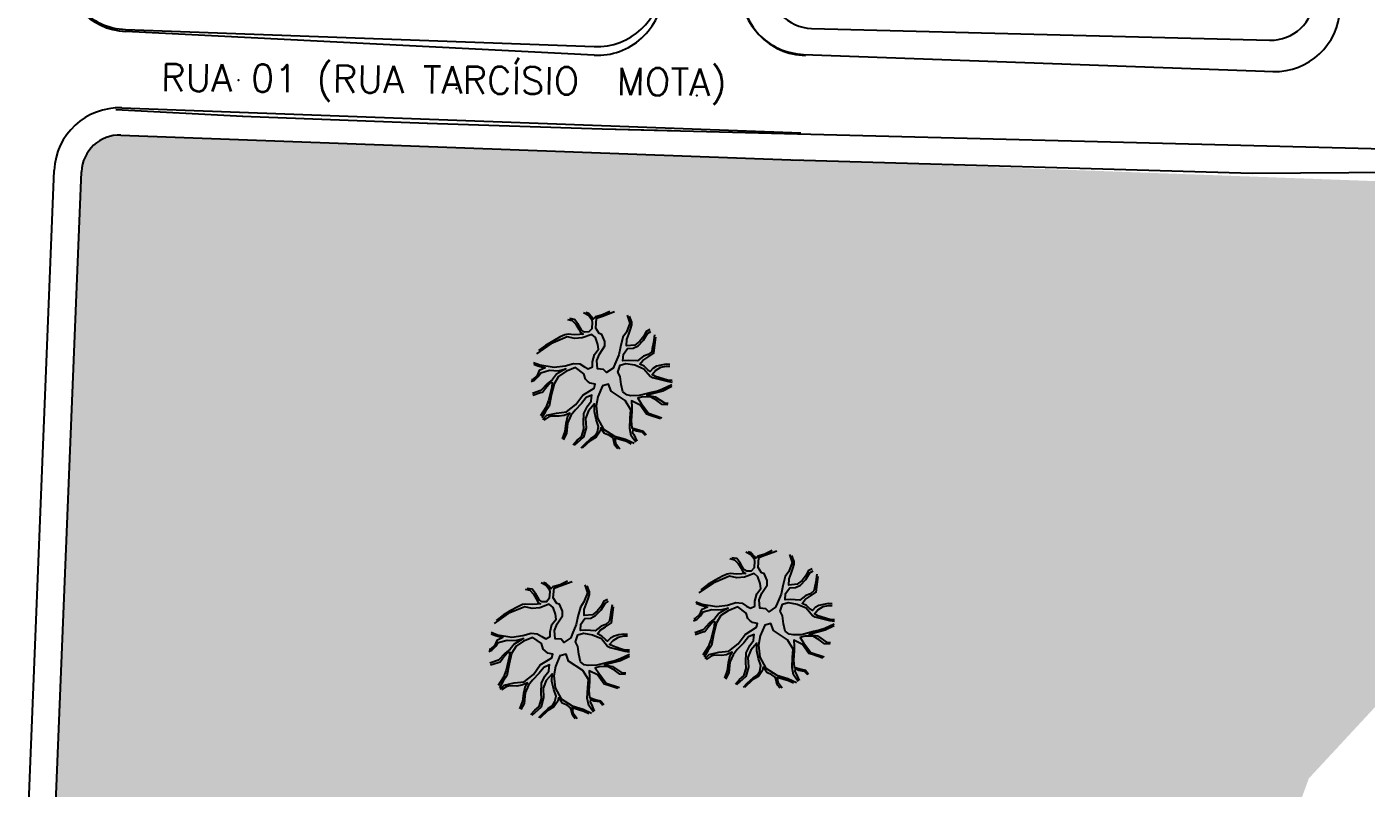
# Model space of a CAD drawing. Header units: millimetres. Extents: x 1794 to 8081, y 409 to 2272.
# Drawn here: x 7826.8 to 7949.6, y 683.2 to 753 of the extents above; entities that cross this region are included whole.
import ezdxf

# ---------------------------------------------------------------- set-up
doc = ezdxf.new("R2010")
doc.units = ezdxf.units.MM
doc.linetypes.add('LIN0', pattern=[0])
for name, color, linetype in [('03 - CALÇADA', 1, 'Continuous'), ('FAIXAS VERDES', 62, 'Continuous'), ('Poligonal', 3, 'Continuous'), ('PSTILO', 164, 'Continuous'), ('QDª', 4, 'Continuous'), ('QUADRAS', 3, 'Continuous'), ('texto - ruas', 2, 'Continuous')]:
    doc.layers.add(name, color=color, linetype=linetype)
doc.layers.add('AGT ARVORE', color=7, linetype='LIN0', true_color=0xb5b2b0)
doc.layers.add('Hach Verde', color=7, linetype='Continuous', true_color=0xb5b2b0)

msp = doc.modelspace()

# ---------------------------------------------------------------- hatches: boundary and pattern name
at = {"layer": 'Hach Verde', "ltscale": 12}
h = msp.add_hatch(dxfattribs=at)
h.set_pattern_fill('GRASS', color=256, scale=0.2, angle=360.28122, style=0)
h.set_pattern_definition([(90.28122, (2838.171, -284.8447), (-3.6096874, 3.574426), [0.9525, -6.2317]), (45.28122, (2838.171, -284.8447), (-3.60969, 3.5744285), [0.9525, -4.1275]), (135.28122, (2838.171, -284.8447), (-3.5744285, -3.60969), [0.9525, -4.1275])])
edge = h.paths.add_edge_path()
edge.add_line((7954.981, 695.547), (7983.718, 709.736))
edge.add_line((7983.718, 709.736), (7994.858, 717.742))
edge.add_line((7994.858, 717.742), (8000.831, 737.019))
edge.add_line((8000.831, 737.019), (7991.689, 737.355))
edge.add_arc((7991.289, 746.281), 8.935, 263.23426, 272.56213, ccw=False)
edge.add_line((7990.237, 737.408), (7835.439, 743.089))
edge.add_arc((7835.311, 739.592), 3.5, 87.89819, 177.69311)
edge.add_line((7831.814, 739.732), (7829.967, 693.897))
edge.add_line((7829.967, 693.897), (7819.3, 429.107))
edge.add_arc((7803.682, 430.702), 15.7, 266.18784, 354.17014, ccw=False)
edge.add_line((7802.638, 415.037), (7818.677, 413.577))
edge.add_line((7818.677, 413.577), (7873.676, 410.95))
edge.add_line((7873.676, 410.95), (7883.484, 411.527))
edge.add_line((7883.484, 411.527), (7910.365, 420.953))
edge.add_line((7910.365, 420.953), (7907.07, 438.642))
edge.add_line((7907.07, 438.642), (7910.037, 462.236))
edge.add_line((7910.037, 462.236), (7909.964, 469.38))
edge.add_line((7909.964, 469.38), (7907.164, 477.402))
edge.add_line((7907.164, 477.402), (7895.783, 495.395))
edge.add_line((7895.783, 495.395), (7883.821, 524.445))
edge.add_line((7883.821, 524.445), (7882.871, 539.798))
edge.add_line((7882.871, 539.798), (7884.497, 546.397))
edge.add_line((7884.497, 546.397), (7895.037, 568.259))
edge.add_line((7895.037, 568.259), (7926.685, 602.395))
edge.add_line((7926.685, 602.395), (7937.819, 666.165))
edge.add_line((7937.819, 666.165), (7944.344, 684.077))
edge.add_line((7944.344, 684.077), (7954.981, 695.547))

# ---------------------------------------------------------------- linework, layer by layer
at = {"layer": '03 - CALÇADA'}
for p, q in [((7835.864, 752.78), (7878.835, 751.203)), ((7878.821, 750.418), (7835.873, 752.587)), ((7898.022, 750.499), (7941.125, 748.917)), ((7834.964, 745.424), (7846.612, 744.835)), ((7835.531, 745.588), (7897.758, 743.304)), ((7846.582, 744.837), (7863.531, 744.182)), ((7863.514, 744.183), (7879.557, 743.674)), ((7879.543, 743.674), (7885.899, 743.509)), ((7879.543, 743.674), (7990.498, 740.798))]:
    msp.add_line(p, q, dxfattribs=at)
at = {"layer": '03 - CALÇADA', "linetype": 'Continuous'}
for p, q in [((7827.469, 693.997), (7829.316, 739.833)), ((7816.806, 429.288), (7827.469, 693.997))]:
    msp.add_line(p, q, dxfattribs=at)
at = {"layer": '03 - CALÇADA'}
for centre, start, end in [((7836.084, 758.776), 177.69311, 267.89819), ((7836.176, 758.579), 177.71902, 267.1083), ((7879.055, 757.199), 267.89819, 357.69311), ((7898.242, 756.495), 177.69311, 267.89819), ((7898.338, 756.391), 177.71902, 268.51519), ((7879.123, 756.41), 267.1083, 357.71902), ((7941.214, 754.918), 268.48928, 357.69311), ((7941.214, 754.918), 268.48928, 357.69311), ((7941.214, 754.918), 268.48928, 357.69311), ((7941.214, 754.918), 268.48928, 357.69311), ((7835.311, 739.592), 87.89819, 177.69311)]:
    msp.add_arc(centre, 6, start, end, dxfattribs=at)
at = {"layer": 'AGT ARVORE', "color": 253, "true_color": 0xb5b2b0}
for points in [[(7876.39, 726.183), (7876.815, 726.086), (7877.135, 725.741), (7877.402, 725.297), (7877.562, 724.976), (7877.802, 724.828), (7877.483, 724.802), (7877.033, 724.775), (7876.423, 724.822), (7876.131, 724.771), (7875.708, 724.571), (7875.02, 724.197), (7874.359, 723.798), (7873.725, 723.325)], [(7877.846, 726.808), (7878.298, 726.563), (7878.565, 726.218), (7878.645, 725.97), (7878.595, 725.327), (7878.331, 725.029), (7877.933, 725.027), (7877.667, 725.199), (7877.32, 725.791), (7877.027, 726.186), (7876.576, 726.258)], [(7880.258, 726.918), (7879.597, 726.594), (7878.935, 726.418), (7878.723, 726.218), (7878.643, 726.391), (7878.324, 726.712), (7878.058, 726.809)], [(7881.855, 726.571), (7882.093, 725.838), (7881.779, 725.02), (7881.462, 724.548), (7881.228, 723.681), (7881.072, 722.938), (7880.704, 722.07), (7880.574, 721.723), (7879.939, 721.299), (7879.673, 721.595), (7879.142, 721.642), (7879.142, 721.642), (7879.059, 722.409), (7879.322, 723.004), (7879.795, 723.748), (7879.794, 724.169), (7879.525, 724.812), (7879.286, 724.884), (7878.966, 725.378), (7879.041, 726.294), (7879.597, 726.494), (7880.693, 726.903)], [(7883.925, 725.252), (7883.555, 725.053), (7883.371, 724.656), (7883.002, 724.184), (7882.553, 723.835), (7881.784, 723.758), (7881.808, 724.327), (7881.991, 724.823), (7882.148, 725.293), (7882.279, 725.69), (7882.278, 725.938), (7882.063, 726.481)], [(7873.269, 722.229), (7873.837, 722.014), (7875.164, 721.797), (7876.171, 721.925), (7876.939, 722.151), (7877.496, 722.104), (7877.922, 721.834), (7878.267, 721.638), (7878.664, 721.838), (7878.662, 722.283), (7878.845, 722.952), (7879.214, 723.449), (7879.158, 723.894), (7878.944, 724.512), (7878.597, 724.807), (7877.724, 724.481), (7877.035, 724.429), (7876.345, 724.574), (7874.836, 723.948), (7873.543, 723.034)], [(7884.352, 724.759), (7884.249, 724.066), (7884.146, 723.471), (7884.094, 723.223), (7883.777, 722.95), (7883.353, 722.8), (7882.798, 722.376), (7881.949, 722.422), (7881.445, 722.395), (7881.496, 722.989), (7881.865, 723.51), (7882.395, 723.538), (7882.845, 723.762), (7883.347, 724.284), (7883.715, 724.88), (7884.032, 725.079)], [(7885.77, 722.043), (7885.425, 722.067), (7884.974, 721.99), (7884.55, 721.89), (7884.207, 721.69), (7883.943, 721.416), (7883.756, 721.564), (7883.41, 721.884), (7883.012, 722.08), (7883.275, 722.428), (7883.751, 722.727), (7884.306, 723.101), (7884.383, 723.819), (7884.485, 724.562)], [(7873.28, 722.085), (7873.652, 721.938), (7874.342, 721.743), (7873.786, 721.494), (7873.603, 721.047), (7873.18, 720.649), (7873.074, 720.649)], [(7885.952, 720.185), (7885.091, 719.788), (7884.614, 719.613), (7884.057, 719.486), (7882.945, 719.209), (7882.176, 719.181), (7881.805, 719.253), (7881.459, 719.524), (7881.297, 720.216), (7881.214, 720.934), (7881, 721.354), (7881.209, 721.998), (7881.739, 722.149), (7882.561, 722.004), (7883.385, 721.661), (7883.945, 720.971), (7884.184, 720.848), (7885.512, 720.508), (7885.961, 720.434)], [(7873.049, 720.475), (7873.34, 720.601), (7873.683, 720.949), (7873.92, 721.296), (7874.741, 721.523), (7875.51, 721.477), (7876.225, 721.653), (7875.379, 721.155), (7875.01, 720.683), (7874.508, 720.284), (7873.927, 719.663), (7873.16, 719.387)], [(7874.108, 717.014), (7874.468, 717.389), (7875.369, 717.59), (7876.296, 717.694), (7877.142, 718.366), (7877.774, 719.235), (7878.832, 719.883), (7878.91, 720.23), (7878.459, 720.327), (7878.219, 720.524), (7878.033, 720.696), (7877.871, 721.19), (7877.1, 721.756), (7876.226, 721.406), (7875.566, 720.957), (7875.145, 720.287), (7874.91, 719.346), (7874.703, 718.231), (7874.36, 717.735), (7874.021, 717.149)], [(7885.962, 720.584), (7885.537, 720.607), (7885.139, 720.729), (7884.449, 720.948), (7884.13, 721.12), (7884.446, 721.493), (7884.949, 721.792), (7885.425, 721.894), (7885.771, 721.895)], [(7873.214, 719.239), (7873.902, 719.465), (7874.087, 719.515), (7874.351, 719.863), (7874.799, 720.385), (7874.985, 720.41), (7874.934, 719.964), (7874.648, 718.75), (7874.385, 718.106), (7873.912, 717.337)], [(7882.65, 714.918), (7882.219, 715.518), (7882.084, 716.186), (7882.133, 717.151), (7882.182, 717.894), (7881.675, 718.733), (7880.371, 719.593), (7880.13, 720.236), (7879.574, 720.084), (7879.154, 719.093), (7878.998, 718.25), (7879.136, 717.137), (7879.672, 716.125), (7880.682, 715.486), (7881.691, 715.194), (7882.476, 714.824)], [(7885.938, 720.015), (7885.118, 719.615), (7883.661, 719.237), (7884.404, 719.092), (7885.255, 718.527), (7885.6, 718.503)], [(7876.894, 714.677), (7877.263, 715.1), (7877.659, 715.423), (7877.868, 716.117), (7877.839, 716.711), (7877.888, 717.552), (7878.203, 718.222), (7878.546, 718.669), (7878.571, 718.991), (7878.623, 719.239), (7878.094, 719.014), (7877.672, 718.467), (7877.065, 717.846), (7876.696, 717.374), (7876.381, 716.679), (7876.279, 715.714), (7875.99, 715.143)], [(7877.638, 714.409), (7878.007, 714.781), (7878.509, 715.254), (7878.879, 715.503), (7879.116, 715.875), (7879.219, 716.371), (7879.004, 716.988), (7878.842, 717.73), (7878.866, 718.423), (7878.312, 717.802), (7878.023, 717.108), (7878.08, 716.242), (7877.845, 715.375), (7877, 714.603)], [(7884.891, 717.065), (7883.961, 717.383), (7883.616, 717.48), (7883.029, 718.318), (7882.258, 718.711), (7882.287, 718.142), (7882.289, 717.721), (7882.213, 716.879), (7882.27, 716.236), (7882.907, 716.041), (7883.305, 715.944), (7883.598, 715.599)], [(7885.574, 718.355), (7885.07, 718.377), (7884.565, 718.746), (7884.006, 719.065), (7883.291, 719.087), (7882.814, 718.961), (7883.134, 718.468), (7883.801, 717.58), (7885.023, 717.164)], [(7875.91, 715.217), (7876.172, 715.911), (7876.248, 716.654), (7876.404, 717.323), (7876.588, 717.596), (7876.086, 717.371), (7875.609, 717.294), (7874.946, 717.316), (7874.655, 717.241), (7874.205, 716.941)], [(7880.979, 714.3), (7880.712, 714.62), (7880.604, 715.164), (7880.55, 715.312), (7880.231, 715.534), (7879.779, 715.73), (7879.433, 716.223), (7879.38, 715.926), (7879.012, 715.38), (7878.456, 715.055), (7877.717, 714.359)], [(7883.519, 715.524), (7883.226, 715.844), (7882.695, 715.916), (7882.376, 716.063), (7882.351, 715.816), (7882.458, 715.618), (7882.726, 715.001)], [(7882.223, 714.751), (7881.772, 714.972), (7880.709, 715.289), (7880.764, 714.843), (7881.165, 714.325)], [(7895.14, 704.971), (7894.478, 704.646), (7893.816, 704.47), (7893.605, 704.271), (7893.525, 704.444), (7893.205, 704.764), (7892.939, 704.862)], [(7896.736, 704.624), (7896.975, 703.89), (7896.66, 703.072), (7896.344, 702.6), (7896.109, 701.733), (7895.953, 700.99), (7895.586, 700.122), (7895.456, 699.775), (7894.821, 699.351), (7894.554, 699.647), (7894.024, 699.694), (7894.024, 699.694), (7893.941, 700.461), (7894.203, 701.056), (7894.677, 701.801), (7894.675, 702.222), (7894.407, 702.864), (7894.168, 702.937), (7893.847, 703.431), (7893.923, 704.347), (7894.479, 704.547), (7895.575, 704.956)], [(7891.272, 704.236), (7891.696, 704.138), (7892.016, 703.793), (7892.284, 703.349), (7892.444, 703.028), (7892.683, 702.881), (7892.365, 702.855), (7891.915, 702.828), (7891.305, 702.874), (7891.013, 702.824), (7890.59, 702.623), (7889.902, 702.249), (7889.241, 701.85), (7888.606, 701.377)], [(7892.727, 704.861), (7893.179, 704.615), (7893.446, 704.27), (7893.527, 704.023), (7893.476, 703.38), (7893.213, 703.081), (7892.815, 703.08), (7892.549, 703.252), (7892.202, 703.844), (7891.908, 704.239), (7891.457, 704.31)], [(7898.807, 703.305), (7898.436, 703.105), (7898.253, 702.709), (7897.883, 702.237), (7897.434, 701.888), (7896.666, 701.81), (7896.689, 702.379), (7896.873, 702.875), (7897.03, 703.346), (7897.161, 703.743), (7897.16, 703.99), (7896.945, 704.534)], [(7888.151, 700.282), (7888.719, 700.066), (7890.045, 699.849), (7891.053, 699.978), (7891.82, 700.204), (7892.377, 700.157), (7892.803, 699.887), (7893.149, 699.69), (7893.546, 699.89), (7893.544, 700.335), (7893.726, 701.005), (7894.095, 701.501), (7894.04, 701.946), (7893.825, 702.564), (7893.479, 702.86), (7892.606, 702.534), (7891.916, 702.481), (7891.226, 702.626), (7889.717, 702.001), (7888.425, 701.087)], [(7899.233, 702.812), (7899.13, 702.118), (7899.027, 701.524), (7898.975, 701.276), (7898.658, 701.002), (7898.235, 700.852), (7897.68, 700.429), (7896.831, 700.474), (7896.327, 700.448), (7896.378, 701.041), (7896.747, 701.563), (7897.277, 701.59), (7897.727, 701.815), (7898.228, 702.337), (7898.597, 702.933), (7898.913, 703.132)], [(7900.651, 700.096), (7900.306, 700.119), (7899.856, 700.043), (7899.432, 699.942), (7899.088, 699.742), (7898.824, 699.469), (7898.638, 699.616), (7898.292, 699.937), (7897.893, 700.133), (7898.157, 700.48), (7898.633, 700.78), (7899.188, 701.154), (7899.264, 701.871), (7899.367, 702.614)], [(7872.501, 701.432), (7872.925, 701.334), (7873.245, 700.989), (7873.513, 700.545), (7873.673, 700.224), (7873.912, 700.077), (7873.594, 700.051), (7873.144, 700.024), (7872.534, 700.07), (7872.242, 700.02), (7871.819, 699.819), (7871.131, 699.445), (7870.47, 699.046), (7869.835, 698.573)], [(7873.956, 702.057), (7874.408, 701.811), (7874.675, 701.466), (7874.756, 701.219), (7874.705, 700.576), (7874.442, 700.277), (7874.044, 700.275), (7873.778, 700.448), (7873.431, 701.04), (7873.137, 701.435), (7872.686, 701.506)], [(7876.369, 702.167), (7875.707, 701.842), (7875.045, 701.666), (7874.834, 701.467), (7874.754, 701.64), (7874.434, 701.96), (7874.168, 702.058)], [(7877.965, 701.82), (7878.204, 701.086), (7877.889, 700.268), (7877.573, 699.796), (7877.338, 698.929), (7877.182, 698.186), (7876.815, 697.318), (7876.684, 696.971), (7876.05, 696.547), (7875.783, 696.843), (7875.253, 696.89), (7875.253, 696.89), (7875.17, 697.657), (7875.432, 698.252), (7875.906, 698.997), (7875.904, 699.418), (7875.636, 700.06), (7875.397, 700.133), (7875.076, 700.627), (7875.152, 701.543), (7875.708, 701.743), (7876.804, 702.152)], [(7880.036, 700.501), (7879.665, 700.301), (7879.481, 699.904), (7879.112, 699.433), (7878.663, 699.084), (7877.895, 699.006), (7877.918, 699.575), (7878.102, 700.071), (7878.259, 700.542), (7878.39, 700.939), (7878.389, 701.186), (7878.174, 701.73)], [(7869.38, 697.478), (7869.948, 697.262), (7871.274, 697.045), (7872.282, 697.174), (7873.049, 697.4), (7873.606, 697.353), (7874.032, 697.083), (7874.378, 696.886), (7874.775, 697.086), (7874.773, 697.531), (7874.955, 698.201), (7875.324, 698.697), (7875.269, 699.142), (7875.054, 699.76), (7874.708, 700.056), (7873.835, 699.73), (7873.145, 699.677), (7872.455, 699.822), (7870.946, 699.197), (7869.653, 698.283)], [(7880.462, 700.008), (7880.359, 699.314), (7880.256, 698.72), (7880.204, 698.472), (7879.887, 698.198), (7879.464, 698.048), (7878.909, 697.625), (7878.06, 697.67), (7877.556, 697.644), (7877.607, 698.237), (7877.976, 698.759), (7878.506, 698.786), (7878.955, 699.011), (7879.457, 699.533), (7879.826, 700.129), (7880.142, 700.328)], [(7888.162, 700.138), (7888.534, 699.991), (7889.224, 699.796), (7888.668, 699.546), (7888.484, 699.1), (7888.062, 698.702), (7887.956, 698.701)], [(7900.833, 698.238), (7899.972, 697.841), (7899.495, 697.665), (7898.939, 697.539), (7897.827, 697.262), (7897.058, 697.233), (7896.686, 697.306), (7896.34, 697.576), (7896.178, 698.269), (7896.095, 698.986), (7895.881, 699.406), (7896.09, 700.05), (7896.62, 700.201), (7897.443, 700.056), (7898.266, 699.714), (7898.826, 699.023), (7899.065, 698.901), (7900.393, 698.561), (7900.843, 698.487)], [(7881.88, 697.292), (7881.535, 697.315), (7881.085, 697.239), (7880.661, 697.138), (7880.317, 696.938), (7880.053, 696.665), (7879.867, 696.812), (7879.521, 697.133), (7879.122, 697.329), (7879.386, 697.676), (7879.862, 697.976), (7880.417, 698.35), (7880.493, 699.067), (7880.596, 699.81)], [(7887.931, 698.528), (7888.222, 698.653), (7888.564, 699.001), (7888.801, 699.349), (7889.623, 699.575), (7890.392, 699.529), (7891.107, 699.706), (7890.261, 699.207), (7889.892, 698.735), (7889.39, 698.337), (7888.809, 697.715), (7888.041, 697.44)], [(7888.989, 695.067), (7889.35, 695.441), (7890.25, 695.643), (7891.178, 695.746), (7892.023, 696.418), (7892.656, 697.287), (7893.714, 697.936), (7893.792, 698.283), (7893.34, 698.379), (7893.101, 698.577), (7892.915, 698.749), (7892.753, 699.243), (7891.982, 699.809), (7891.108, 699.458), (7890.447, 699.01), (7890.026, 698.34), (7889.791, 697.398), (7889.585, 696.283), (7889.242, 695.787), (7888.903, 695.202)], [(7900.844, 698.636), (7900.419, 698.66), (7900.021, 698.782), (7899.33, 699.001), (7899.011, 699.173), (7899.328, 699.545), (7899.83, 699.845), (7900.307, 699.946), (7900.652, 699.948)], [(7888.095, 697.292), (7888.784, 697.517), (7888.969, 697.568), (7889.232, 697.915), (7889.681, 698.437), (7889.866, 698.462), (7889.815, 698.017), (7889.529, 696.803), (7889.267, 696.158), (7888.793, 695.389)], [(7897.532, 692.97), (7897.101, 693.571), (7896.966, 694.238), (7897.014, 695.204), (7897.064, 695.947), (7896.556, 696.786), (7895.253, 697.646), (7895.011, 698.288), (7894.455, 698.137), (7894.036, 697.146), (7893.88, 696.303), (7894.018, 695.19), (7894.553, 694.178), (7895.563, 693.539), (7896.572, 693.246), (7897.357, 692.876)], [(7900.82, 698.067), (7899.999, 697.668), (7898.543, 697.289), (7899.286, 697.145), (7900.137, 696.579), (7900.482, 696.556)], [(7869.16, 695.724), (7869.45, 695.849), (7869.793, 696.197), (7870.03, 696.545), (7870.851, 696.771), (7871.621, 696.725), (7872.336, 696.902), (7871.49, 696.403), (7871.121, 695.931), (7870.619, 695.533), (7870.038, 694.911), (7869.27, 694.636)], [(7869.391, 697.334), (7869.763, 697.187), (7870.452, 696.992), (7869.897, 696.742), (7869.713, 696.296), (7869.291, 695.898), (7869.185, 695.897)], [(7870.218, 692.262), (7870.579, 692.637), (7871.479, 692.839), (7872.407, 692.942), (7873.252, 693.614), (7873.885, 694.483), (7874.943, 695.132), (7875.021, 695.479), (7874.569, 695.575), (7874.33, 695.773), (7874.143, 695.945), (7873.982, 696.439), (7873.211, 697.005), (7872.337, 696.654), (7871.676, 696.206), (7871.255, 695.536), (7871.02, 694.594), (7870.814, 693.479), (7870.471, 692.983), (7870.132, 692.398)], [(7882.062, 695.434), (7881.201, 695.037), (7880.724, 694.861), (7880.168, 694.735), (7879.055, 694.458), (7878.287, 694.429), (7877.915, 694.502), (7877.569, 694.772), (7877.407, 695.465), (7877.324, 696.182), (7877.11, 696.602), (7877.319, 697.246), (7877.849, 697.397), (7878.671, 697.252), (7879.495, 696.909), (7880.055, 696.219), (7880.294, 696.097), (7881.622, 695.757), (7882.072, 695.683)], [(7882.073, 695.832), (7881.648, 695.855), (7881.25, 695.977), (7880.559, 696.197), (7880.24, 696.369), (7880.557, 696.741), (7881.059, 697.04), (7881.536, 697.142), (7881.881, 697.144)], [(7891.775, 692.73), (7892.145, 693.152), (7892.541, 693.476), (7892.75, 694.17), (7892.72, 694.764), (7892.769, 695.605), (7893.085, 696.275), (7893.428, 696.722), (7893.452, 697.043), (7893.504, 697.291), (7892.975, 697.066), (7892.554, 696.52), (7891.947, 695.898), (7891.577, 695.426), (7891.262, 694.732), (7891.161, 693.766), (7890.871, 693.196)], [(7892.519, 692.461), (7892.889, 692.834), (7893.39, 693.306), (7893.761, 693.556), (7893.997, 693.928), (7894.101, 694.423), (7893.886, 695.041), (7893.724, 695.783), (7893.747, 696.476), (7893.193, 695.855), (7892.904, 695.16), (7892.961, 694.294), (7892.727, 693.427), (7891.882, 692.656)], [(7899.772, 695.117), (7898.843, 695.435), (7898.498, 695.532), (7897.91, 696.371), (7897.14, 696.763), (7897.169, 696.194), (7897.171, 695.774), (7897.095, 694.932), (7897.151, 694.289), (7897.788, 694.094), (7898.187, 693.996), (7898.48, 693.651)], [(7900.456, 696.408), (7899.952, 696.43), (7899.446, 696.799), (7898.888, 697.118), (7898.172, 697.139), (7897.696, 697.013), (7898.016, 696.52), (7898.683, 695.632), (7899.905, 695.217)], [(7869.324, 694.487), (7870.013, 694.713), (7870.198, 694.764), (7870.461, 695.111), (7870.91, 695.633), (7871.095, 695.658), (7871.044, 695.213), (7870.758, 693.999), (7870.496, 693.354), (7870.022, 692.585)], [(7878.761, 690.166), (7878.33, 690.767), (7878.195, 691.434), (7878.243, 692.399), (7878.293, 693.143), (7877.785, 693.982), (7876.482, 694.842), (7876.24, 695.484), (7875.684, 695.333), (7875.265, 694.341), (7875.109, 693.499), (7875.247, 692.386), (7875.782, 691.374), (7876.792, 690.735), (7877.801, 690.442), (7878.586, 690.072)], [(7882.048, 695.263), (7881.228, 694.864), (7879.772, 694.485), (7880.515, 694.341), (7881.366, 693.775), (7881.711, 693.752)], [(7890.792, 693.269), (7891.053, 693.964), (7891.13, 694.707), (7891.286, 695.376), (7891.47, 695.648), (7890.968, 695.423), (7890.49, 695.347), (7889.827, 695.369), (7889.536, 695.293), (7889.087, 694.994)], [(7873.004, 689.926), (7873.374, 690.348), (7873.77, 690.672), (7873.979, 691.365), (7873.949, 691.959), (7873.998, 692.801), (7874.314, 693.471), (7874.657, 693.918), (7874.681, 694.239), (7874.733, 694.487), (7874.204, 694.262), (7873.782, 693.716), (7873.175, 693.094), (7872.806, 692.622), (7872.491, 691.928), (7872.39, 690.962), (7872.1, 690.392)], [(7881.001, 692.313), (7880.072, 692.631), (7879.727, 692.728), (7879.139, 693.567), (7878.369, 693.959), (7878.398, 693.39), (7878.4, 692.97), (7878.324, 692.128), (7878.38, 691.484), (7879.017, 691.29), (7879.415, 691.192), (7879.709, 690.847)], [(7881.685, 693.604), (7881.181, 693.626), (7880.675, 693.995), (7880.117, 694.314), (7879.401, 694.335), (7878.925, 694.209), (7879.245, 693.716), (7879.912, 692.828), (7881.133, 692.413)], [(7895.861, 692.353), (7895.594, 692.673), (7895.486, 693.217), (7895.431, 693.365), (7895.113, 693.586), (7894.661, 693.782), (7894.314, 694.276), (7894.262, 693.978), (7893.893, 693.432), (7893.338, 693.108), (7892.599, 692.411)], [(7898.4, 693.577), (7898.107, 693.897), (7897.577, 693.969), (7897.258, 694.116), (7897.232, 693.869), (7897.34, 693.671), (7897.607, 693.054)], [(7872.021, 690.465), (7872.282, 691.159), (7872.359, 691.903), (7872.515, 692.571), (7872.699, 692.844), (7872.197, 692.619), (7871.719, 692.543), (7871.056, 692.565), (7870.765, 692.489), (7870.316, 692.19)], [(7873.748, 689.657), (7874.118, 690.03), (7874.619, 690.502), (7874.989, 690.752), (7875.226, 691.124), (7875.33, 691.619), (7875.115, 692.237), (7874.952, 692.979), (7874.976, 693.672), (7874.422, 693.051), (7874.133, 692.356), (7874.19, 691.49), (7873.955, 690.623), (7873.111, 689.852)], [(7897.105, 692.804), (7896.653, 693.024), (7895.591, 693.341), (7895.646, 692.896), (7896.046, 692.378)], [(7877.09, 689.548), (7876.823, 689.869), (7876.715, 690.413), (7876.66, 690.561), (7876.342, 690.782), (7875.89, 690.978), (7875.543, 691.471), (7875.491, 691.174), (7875.122, 690.628), (7874.567, 690.304), (7873.827, 689.607)], [(7878.333, 690), (7877.882, 690.22), (7876.82, 690.537), (7876.875, 690.092), (7877.275, 689.574)], [(7879.629, 690.773), (7879.336, 691.093), (7878.806, 691.165), (7878.487, 691.312), (7878.461, 691.065), (7878.569, 690.867), (7878.836, 690.249)]]:
    msp.add_lwpolyline(points, dxfattribs=at)
at = {"layer": 'FAIXAS VERDES', "ltscale": 0.6}
msp.add_line((7891.696, 740.851), (7891.697, 740.858), dxfattribs=at)
at = {"layer": 'Poligonal', "color": 7}
for p, q in [((7897.016, 740.829), (7939.136, 739.61)), ((7939.136, 739.61), (7953.012, 739.707))]:
    msp.add_line(p, q, dxfattribs=at)
at = {"layer": 'PSTILO'}
for p in [(7846.228, 748.137), (7866.213, 747.369)]:
    msp.add_point(p, dxfattribs=at)
at = {"layer": 'PSTILO', "linetype": 'ByBlock'}
msp.add_point((7888.24, 746.711), dxfattribs=at)
at = {"layer": 'QDª'}
for p, q in [((7835.439, 743.089), (7897.666, 740.805)), ((7829.967, 693.897), (7831.814, 739.732)), ((7819.304, 429.188), (7829.967, 693.897))]:
    msp.add_line(p, q, dxfattribs=at)
msp.add_arc((7835.311, 739.592), 3.5, 87.89819, 177.69311, dxfattribs=at)
at = {"layer": 'QUADRAS', "ltscale": 0.6}
msp.add_line((7898.754, 752.879), (7940.744, 751.791), dxfattribs=at)
msp.add_arc((7898.858, 756.878), 4, 177.71902, 268.51519, dxfattribs=at)
msp.add_arc((7898.858, 756.878), 4, 177.71902, 268.51519, dxfattribs=at)
at = {"layer": 'QUADRAS'}
msp.add_arc((7940.848, 755.79), 4, 268.51519, 357.71902, dxfattribs=at)

# ---------------------------------------------------------------- texts
at = {"layer": 'texto - ruas', "insert": (7839.118, 749.636), "char_height": 2.5, "width": 204.75391, "attachment_point": 1, "rotation": 359.49772}
msp.add_mtext('{\\Fromans|c0;RUA 01 (RUA TARCÍSIO  MOTA)}', dxfattribs=at)

doc.saveas('drawing.dxf')
